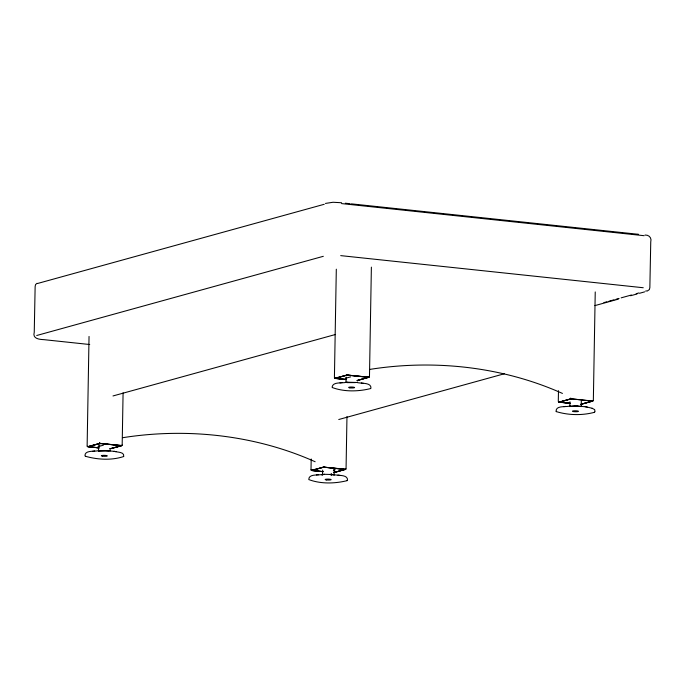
<?xml version="1.0" encoding="UTF-8"?>
<svg xmlns="http://www.w3.org/2000/svg" width="685" height="685" viewBox="0 0 685 685"><rect width="100%" height="100%" fill="white"/><g stroke="black" fill="none" stroke-linecap="round" stroke-linejoin="round"><path stroke-width="1.03" d="M87.132 445.866L89.041 336.455M98.837 445.396L98.443 451.124M122.178 444.865L123.086 392.813M311.007 469.619L311.195 458.993M322.669 470.09L322.498 474.491M331.232 475.493L331.266 473.429M334.417 377.538L336.309 269.196M334.04 469.336L334.229 475.073M346.122 377.067L345.942 382.418M346.062 468.617L346.97 416.566M369.472 376.536L371.381 267.133M558.301 401.29L558.481 390.673M569.954 401.77L569.792 406.171M581.24 405.751L581.325 401.016M593.347 400.288L595.239 291.947M332.088 387.059C333.013 381.382 342.277 383.557 346.353 382.281M87.997 446.611L87.457 446.517A0.873 0.839 -53.6 0 1 87.201 446.183A0.873 0.813 -64.7 0 0 87.509 446.551L99.179 447.939L87.963 446.629L99.659 443.383L121.827 445.524A0.873 0.839 -53.9 0 0 122.093 445.181M322.558 471.545L311.821 470.492L323.543 467.136L345.206 469.319M569.851 403.217L559.114 402.163L570.828 398.816L592.491 400.99M114.626 451.398L105.139 450.516L98.546 450.97L99.06 450.602M570.194 406.025L569.577 406.548M123.702 456.493C124.739 451.638 116.947 452.4 114.078 451.304M574.809 405.914L569.766 406.231M335.265 469.722L333.381 470.252M322.472 474.559L322.053 475.065M322.173 474.996L322.96 474.774M98.683 447.793L87.98 446.766L99.882 443.478L121.322 445.567M345.968 379.464L334.802 378.223A0.873 0.813 -64.7 0 1 334.554 377.897M123.668 456.527C111.698 460.543 97.578 459.721 85.471 456.278M370.499 388.583L370.962 388.207C371.347 382.084 361.012 383.823 357.031 382.461M347.055 480.664L347.518 480.279C348.04 474.131 337.474 475.921 333.595 474.534M594.349 412.336L594.803 411.95M99.59 443.315L121.331 445.772L110.388 448.761M334.494 377.863A0.873 0.839 -53.6 0 0 334.742 378.188L347.304 375.046L368.616 377.238M311.084 469.936A0.873 0.839 -53.6 0 0 311.332 470.27L323.894 467.127L345.711 469.276A0.873 0.839 -53.9 0 0 345.976 468.934A0.873 0.813 -64.7 0 1 345.651 469.251L334.271 472.513M37.024 283.282L35.552 284.6L35.14 286.518L34.25 332.216C32.246 338.861 39.49 339.426 44.02 339.666L89.726 344.521M88.1 446.663L99.745 443.478M346.541 379.584L335.23 378.411L346.473 379.618M323.063 471.691L311.821 470.492L323.132 471.657M558.438 401.65A0.873 0.813 -64.7 0 0 558.677 401.975L570.425 403.337M370.474 388.6C358.255 391.649 344.118 391.94 332.276 387.539M322.909 474.354C318.97 475.604 308.592 473.446 308.807 479.577C320.623 484.055 334.811 483.704 347.03 480.673M594.323 412.353C582.216 415.555 568.601 415.298 556.605 411.702M98.683 450.619C94.804 451.877 84.726 449.788 84.957 455.825L85.445 456.261M647.111 291.116L649.354 289.592L649.851 287.683L650.75 241.993C651.949 237.935 649.038 234.827 645.064 235.024M121.185 445.618L121.776 445.498A0.873 0.813 -64.7 0 0 122.024 445.147M593.193 400.571A0.873 0.813 -64.7 0 1 592.945 400.922L580.786 404.33L592.945 400.922A0.873 0.839 -53.9 0 0 593.261 400.614M569.817 406.042C565.981 407.31 555.809 405.195 556.1 411.248M37.624 283.47L324.228 204.284M36.716 335.496L323.32 256.31M368.47 377.298L356.911 380.577L368.573 377.349L346.952 375.063L335.23 378.411L346.952 375.063L369.121 377.204A0.873 0.839 -53.9 0 0 369.378 376.861A0.873 0.813 -64.7 0 1 369.061 377.17L357.681 380.44M311.821 470.492L323.543 467.136L345.214 469.525L333.501 472.659L345.06 469.371M570.348 403.371L559.114 402.163L571.187 398.798L592.499 401.196L581.556 404.193M112.991 395.956L335.051 334.605M603.896 302.616L606.936 301.768M608.965 301.212L614.034 299.807M616.063 299.251L619.103 298.412M621.149 297.847L631.442 295.004M636.151 293.702L638.917 292.94M645.63 291.082L646.392 290.868M594.914 305.604L618.247 299.157M630.602 295.749L637.041 293.968M639.593 293.266L644.662 291.861M97.972 446.671L103.409 445.173M345.266 378.343L350.703 376.844M338.758 419.511L504.271 373.787M559.114 402.163L571.05 398.901L570.888 398.208M121.331 445.772L109.617 448.906L121.296 445.747M325.461 203.419L333.056 202.263L341.584 202.743M569.8 406.556L574.287 406.111L580.315 406.522M637.504 234.501L638.386 234.304L351.328 203.856M99.111 451.021L109.18 451.098M370.071 369.361C434.41 359.214 502.833 366.732 562.445 393.43M122.778 437.689C187.125 427.534 255.548 435.052 315.151 461.75M346.927 382.607L355.292 382.59M339.974 382.915L340.608 382.829M341.447 382.718L342.003 382.641M92.689 451.244L93.323 451.158M94.162 451.047L94.71 450.97M563.823 406.667L564.457 406.582M565.296 406.47L565.844 406.393M316.538 474.988L317.164 474.902M318.011 474.791L318.559 474.722M347.535 382.221L357.407 382.495M324.099 474.294L333.963 474.568M345.968 382.298L347.817 382.213M322.524 474.371L324.373 474.285M574.749 405.914L576.325 405.94M103.615 450.49L105.19 450.516M577.729 406L585.761 406.821M576.273 405.94L577.892 406M330.333 474.525L333.989 475.073M341.618 203.599L644.157 235.7M340.71 255.625L643.249 287.734M345.308 203.214L350.112 203.728M586.6 406.958L592.183 408.269M361.363 382.975L361.911 383.069M362.759 383.215L363.375 383.317M337.928 475.047L338.467 475.142M339.315 475.287L339.94 475.39M115.465 451.535L116.09 451.646M585.213 406.727L587.225 407.07M559.148 402.189L558.626 401.941A0.873 0.839 -53.6 0 1 558.369 401.615M311.863 470.518L311.392 470.304A0.873 0.813 -64.7 0 1 311.144 469.97M592.105 408.243L594.649 409.613L595.008 411.479M556.126 411.291L556.58 411.685M570.665 398.216L570.913 398.91M346.97 375.063L346.79 374.464M99.676 443.392L99.496 442.784M581.419 406.599L581.248 405.965M347.167 375.149L347.012 374.455M323.757 467.23L323.603 466.536M99.839 443.383L99.719 442.784M323.508 467.05L323.38 466.536M110.208 451.004L110.105 450.328M357.476 382.615L357.399 382.007M99.539 444.967A5.677 0.916 1 0 1 99.924 444.873M349.821 387.856A2.98 0.48 1 0 0 354.573 387.616A2.98 0.48 1 0 0 350.463 387.042A2.98 0.48 1 0 0 349.821 387.856M573.67 411.608A2.98 0.48 1 0 0 578.423 411.368A2.98 0.48 1 0 0 574.313 410.794A2.98 0.48 1 0 0 573.67 411.608M102.536 456.184A2.98 0.48 1 0 0 107.288 455.945A2.98 0.48 1 0 0 103.178 455.371A2.98 0.48 1 0 0 102.536 456.184M326.377 479.937A2.98 0.48 1 0 0 331.129 479.688A2.98 0.48 1 0 0 327.028 479.115A2.98 0.48 1 0 0 326.377 479.937"/></g></svg>
